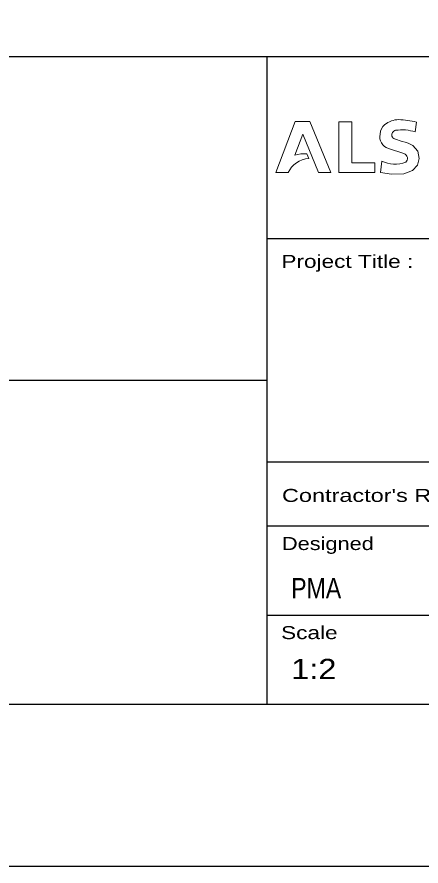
# Model space of a CAD drawing. Extents: x -26 to 2005, y -56 to 785.
# Drawn here: x 861.8 to 911.7, y -55.7 to 49.1 of the extents above; entities that cross this region are included whole.
import ezdxf

# ---------------------------------------------------------------- set-up
doc = ezdxf.new("R2010")
doc.units = 0
doc.layers.add('21', color=7, linetype='Continuous', lineweight=13)

msp = doc.modelspace()

# ---------------------------------------------------------------- linework, layer by layer
at = {"layer": '21', "lineweight": 25}
for p, q in [((13.652, 44.262), (1142.652, 44.262)), ((892.652, -35.738), (892.652, 44.262)), ((892.652, 21.791), (1142.177, 21.791)), ((812.652, 4.262), (892.652, 4.262)), ((892.652, -5.83), (992.358, -5.83)), ((892.652, -13.738), (992.358, -13.738)), ((892.652, -24.738), (992.358, -24.738)), ((13.652, -35.738), (1142.652, -35.738))]:
    msp.add_line(p, q, dxfattribs=at)
at = {"layer": '21'}
for p, q in [((903.12, 31.122), (903.12, 36.183)), ((910.958, 34.932), (911.087, 36.149)), ((896.071, 32.057), (897.058, 34.647)), ((897.058, 34.647), (899.008, 29.904)), ((907.64, 32.873), (909.559, 32.264)), ((910.657, 33.271), (911.255, 32.569)), ((911.255, 32.569), (911.45, 31.667)), ((897.582, 32.227), (897.814, 31.656)), ((903.12, 31.122), (905.974, 31.122)), ((905.974, 29.904), (905.974, 31.122)), ((906.679, 29.93), (906.809, 31.336)), ((893.73, 29.904), (895.252, 29.904)), ((899.008, 29.904), (900.514, 29.904)), ((901.527, 29.904), (905.974, 29.904)), ((906.679, 29.93), (908.021, 29.726)), ((908.021, 29.726), (909.526, 29.744)), ((909.526, 29.744), (910.626, 30.167))]:
    msp.add_line(p, q, dxfattribs=at)
at = {"layer": '21', "lineweight": 25}
msp.add_lwpolyline([(-26.348, -55.738), (1162.652, -55.738), (1162.652, 785.262)], dxfattribs=at)
at = {"layer": '21'}
for points in [[(893.73, 29.904), (896.131, 36.209), (897.922, 36.209), (900.514, 29.904)], [(901.527, 29.904), (901.527, 36.183), (903.12, 36.183)], [(908.406, 34.071), (909.322, 33.76), (909.703, 33.66), (910.084, 33.56), (910.657, 33.271)], [(910.626, 30.167), (911.217, 30.819), (911.45, 31.667)]]:
    msp.add_lwpolyline(points, dxfattribs=at)
for centre, radius, start, end in [((908.134, 34.629), 1.529, 127.90804, 178.30597), ((908.966, 33.618), 2.838, 91.21121, 128.63027), ((908.42, 25.065), 11.4, 76.47025, 87.55526), ((908.149, 34.362), 1.574, 168.58619, 251.16053), ((908.576, 34.573), 0.529, 144.79289, 251.22916), ((908.718, 34.431), 0.728, 105.76829, 142.11911), ((909.322, 29.933), 5.26, 71.88049, 98.77198), ((898.011, 28.618), 3.045, 93.72416, 155.00584), ((897.196, 28.867), 3.382, 83.44881, 109.42576), ((909.355, 31.667), 0.631, 311.19978, 71.12442), ((908.465, 34.87), 3.903, 244.89058, 289.5556)]:
    msp.add_arc(centre, radius, start, end, dxfattribs=at)

# ---------------------------------------------------------------- texts
for s, height, width, p in [('Project Title :', 1.605, 1.3, (894.422, 18.142)), ("Contractor's Ref No :", 1.605, 1.35, (894.497, -10.766)), ('Designed', 1.605, 1.25, (894.497, -16.71)), ('PMA', 2.504, 0.85, (895.639, -22.665)), ('Scale', 1.605, 1.3, (894.386, -27.713)), ('1:2', 2.504, 1.2, (895.639, -32.654))]:
    msp.add_text(s, height=height, dxfattribs=dict(at, width=width)).set_placement(p)

doc.saveas('drawing.dxf')
